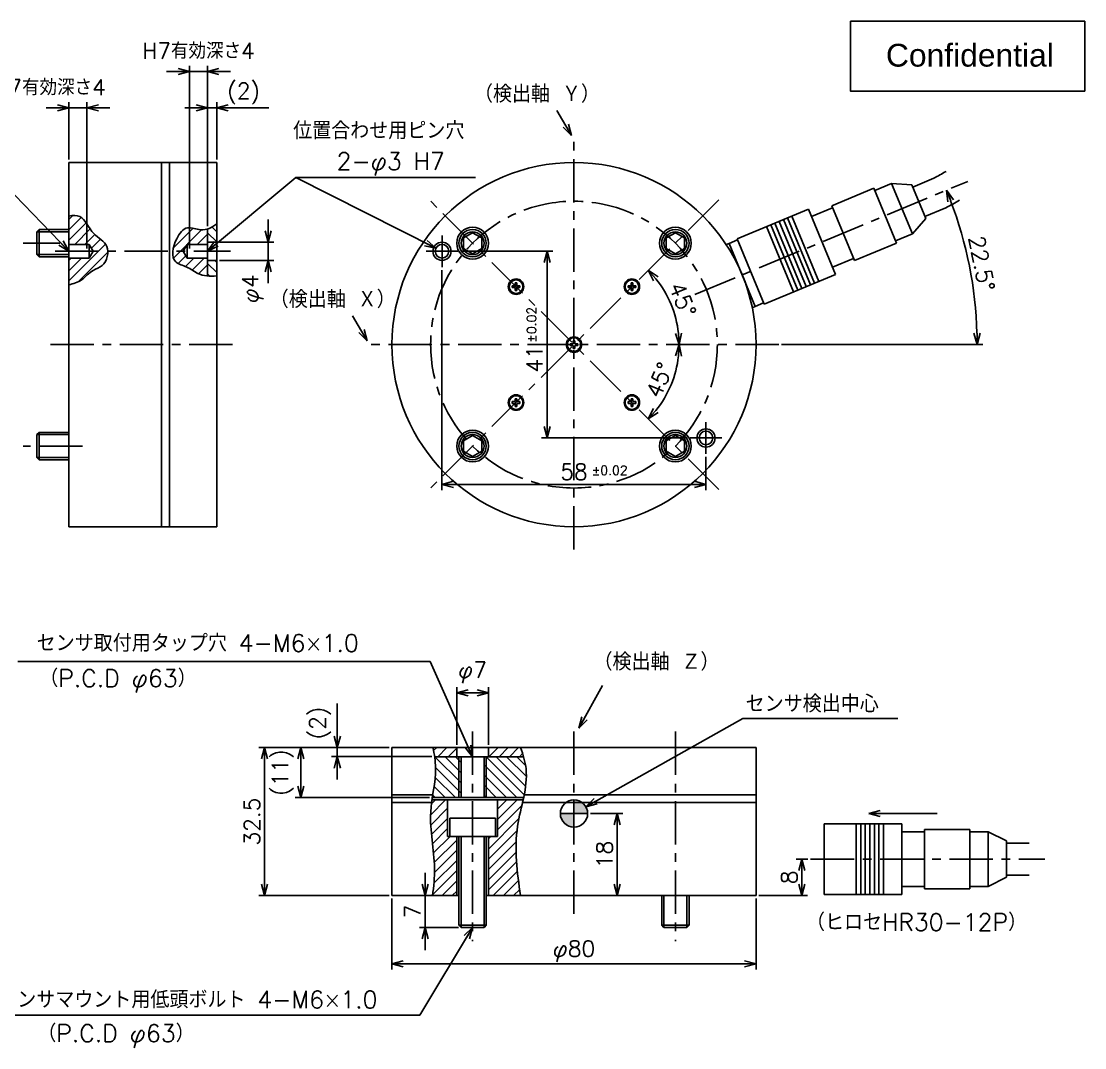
# Model space of a CAD drawing. Header units: millimetres. Extents: x -156 to 1047, y -500 to 557.
# Drawn here: x -38.8 to 194.8, y -499.9 to -274.4 of the extents above; entities that cross this region are included whole.
import ezdxf

# ---------------------------------------------------------------- set-up
doc = ezdxf.new("R2010")
doc.units = ezdxf.units.MM
doc.header["$LTSCALE"] = 0.3
doc.header["$PDMODE"] = 3
doc.header["$PDSIZE"] = -2
doc.linetypes.add('CENTER', pattern=[50.8, 31.75, -6.35, 6.35, -6.35])
doc.layers.add('Dimension', color=4, linetype='Continuous')
doc.layers.add('Model', color=3, linetype='Continuous')
doc.styles.get("Standard").update_dxf_attribs({"font": 'Romans.shx', "bigfont": 'extfont.shx'})
doc.dimstyles.get("Standard").update_dxf_attribs({"dimtxt": 3.5, "dimasz": 2.5, "dimexe": 1.25, "dimexo": 0.625, "dimgap": 1, "dimtad": 1, "dimdec": 8, "dimdsep": 46, "dimtxsty": 'Standard', "dimblk": 'OPEN30', "dimcen": 0, "dimazin": 2, "dimtfac": 0.6, "dimtdec": 8, "dimtmove": 2, "dimatfit": 3, "dimldrblk": 'OPEN30', "dimfxl": 0, "dimtolj": 1, "dimarcsym": 0})

# ---------------------------------------------------------------- blocks, each defined once
blk = doc.blocks.new('_Open30')
at = {"color": 0, "linetype": 'ByBlock', "lineweight": -2}
for p, q in [((-1, 0.268), (0, 0)), ((0, 0), (-1, -0.268)), ((0, 0), (-1, 0))]:
    blk.add_line(p, q, dxfattribs=at)
blk = doc.blocks.new('*D195')
at = {"layer": 'Defpoints', "color": 0}
for p in [(42.6, -433.95), (14.6, -466.45), (42.6, -466.45)]:
    blk.add_point(p, dxfattribs=at)
at = {"layer": 'Dimension', "color": 0, "lineweight": -2}
for p, q in [((41.98, -433.95), (13.35, -433.95)), ((14.6, -436.45), (14.6, -463.95)), ((41.98, -466.45), (13.35, -466.45))]:
    blk.add_line(p, q, dxfattribs=at)
at = {"layer": 'Dimension', "color": 0, "lineweight": -2, "xscale": 2.5, "yscale": 2.5, "zscale": 2.5}
for p, rotation in [((14.6, -433.95), 90), ((14.6, -466.45), 270)]:
    blk.add_blockref('_Open30', p, dxfattribs=dict(at, rotation=rotation))
at = {"layer": 'Dimension', "color": 0, "insert": (11.85, -450.2), "char_height": 3.5, "attachment_point": 5, "rotation": 90}
blk.add_mtext('\\A1;32.5', dxfattribs=at)
blk = doc.blocks.new('*D194')
at = {"layer": 'Defpoints', "color": 0}
for p in [(85.6, -448.45), (82.6, -466.45), (92.09, -466.45)]:
    blk.add_point(p, dxfattribs=at)
at = {"layer": 'Dimension', "color": 0, "lineweight": -2}
for p, q in [((86.23, -448.45), (93.34, -448.45)), ((92.09, -450.95), (92.09, -463.95)), ((83.23, -466.45), (93.34, -466.45))]:
    blk.add_line(p, q, dxfattribs=at)
at = {"layer": 'Dimension', "color": 0, "lineweight": -2, "xscale": 2.5, "yscale": 2.5, "zscale": 2.5}
for p, rotation in [((92.09, -448.45), 90), ((92.09, -466.45), 270)]:
    blk.add_blockref('_Open30', p, dxfattribs=dict(at, rotation=rotation))
at = {"layer": 'Dimension', "color": 0, "insert": (89.34, -457.45), "char_height": 3.5, "attachment_point": 5, "rotation": 90}
blk.add_mtext('\\A1;18', dxfattribs=at)
blk = doc.blocks.new('*D193')
at = {"layer": 'Defpoints', "color": 0}
for p in [(42.6, -466.45), (49.89, -473.45), (57.83, -473.45)]:
    blk.add_point(p, dxfattribs=at)
at = {"layer": 'Dimension', "color": 0, "lineweight": -2}
for p, q in [((49.89, -463.95), (49.89, -461.45)), ((43.23, -466.45), (51.14, -466.45)), ((49.89, -466.45), (49.89, -473.45)), ((57.21, -473.45), (48.64, -473.45)), ((49.89, -475.95), (49.89, -478.45))]:
    blk.add_line(p, q, dxfattribs=at)
at = {"layer": 'Dimension', "color": 0, "lineweight": -2, "xscale": 2.5, "yscale": 2.5, "zscale": 2.5}
for p, rotation in [((49.89, -466.45), 270), ((49.89, -473.45), 90)]:
    blk.add_blockref('_Open30', p, dxfattribs=dict(at, rotation=rotation))
at = {"layer": 'Dimension', "color": 0, "insert": (47.14, -469.95), "char_height": 3.5, "attachment_point": 5, "rotation": 90}
blk.add_mtext('\\A1;7', dxfattribs=at)
blk = doc.blocks.new('*D201')
at = {"layer": 'Defpoints', "color": 0}
for p in [(169.13, -309.61), (170.43, -333.89), (109.19, -334.44), (37.6, -345.45), (127.6, -345.45)]:
    blk.add_point(p, dxfattribs=at)
at = {"layer": 'Dimension', "color": 0, "lineweight": -2}
blk.add_line((128.23, -345.45), (172.44, -345.45), dxfattribs=at)
blk.add_arc((82.6, -345.45), 88.58, 1.617, 20.883, dxfattribs=at)
at = {"layer": 'Dimension', "color": 0, "lineweight": -2, "xscale": 2.5, "yscale": 2.5, "zscale": 2.5}
for p, rotation in [((164.45, -311.55), 111.6914863187481), ((171.19, -345.45), 270.8085136812519)]:
    blk.add_blockref('_Open30', p, dxfattribs=dict(at, rotation=rotation))
at = {"layer": 'Dimension', "color": 0, "insert": (172.18, -327.63), "char_height": 3.5, "attachment_point": 5, "rotation": 281.25}
blk.add_mtext('\\A1;22.5°', dxfattribs=at)
blk = doc.blocks.new('*D202')
at = {"layer": 'Defpoints', "color": 0}
for p in [(53.6, -328.45), (111.6, -369.45), (111.6, -376.15)]:
    blk.add_point(p, dxfattribs=at)
at = {"layer": 'Dimension', "color": 0, "lineweight": -2}
for p, q in [((53.6, -329.08), (53.6, -377.4)), ((111.6, -370.08), (111.6, -377.4)), ((56.1, -376.15), (109.1, -376.15))]:
    blk.add_line(p, q, dxfattribs=at)
at = {"layer": 'Dimension', "color": 0, "lineweight": -2, "xscale": 2.5, "yscale": 2.5, "zscale": 2.5, "rotation": 180}
blk.add_blockref('_Open30', (53.6, -376.15), dxfattribs=at)
at = {"layer": 'Dimension', "color": 0, "lineweight": -2, "xscale": 2.5, "yscale": 2.5, "zscale": 2.5}
blk.add_blockref('_Open30', (111.6, -376.15), dxfattribs=at)
at = {"layer": 'Dimension', "color": 0, "insert": (82.6, -373.4), "char_height": 3.5, "attachment_point": 5}
blk.add_mtext('\\A1;58', dxfattribs=at)
blk = doc.blocks.new('*D203')
at = {"layer": 'Defpoints', "color": 0}
for p in [(57.1, -324.95), (76.69, -365.95), (108.1, -365.95)]:
    blk.add_point(p, dxfattribs=at)
at = {"layer": 'Dimension', "color": 0, "lineweight": -2}
for p, q in [((57.73, -324.95), (77.94, -324.95)), ((76.69, -327.45), (76.69, -363.45)), ((107.48, -365.95), (75.44, -365.95))]:
    blk.add_line(p, q, dxfattribs=at)
at = {"layer": 'Dimension', "color": 0, "lineweight": -2, "xscale": 2.5, "yscale": 2.5, "zscale": 2.5}
for p, rotation in [((76.69, -324.95), 90), ((76.69, -365.95), 270)]:
    blk.add_blockref('_Open30', p, dxfattribs=dict(at, rotation=rotation))
at = {"layer": 'Dimension', "color": 0, "insert": (73.94, -348.6), "char_height": 3.5, "attachment_point": 5, "rotation": 90}
blk.add_mtext('\\A1;41', dxfattribs=at)
blk = doc.blocks.new('*D204')
at = {"layer": 'Defpoints', "color": 0}
for p in [(114.42, -313.63), (104.9, -339.48), (37.6, -345.45), (127.6, -345.45), (50.78, -377.27)]:
    blk.add_point(p, dxfattribs=at)
at = {"layer": 'Dimension', "color": 0, "lineweight": -2}
blk.add_arc((82.6, -345.45), 23.09, 6.2074, 38.7926, dxfattribs=at)
at = {"layer": 'Dimension', "color": 0, "lineweight": -2, "xscale": 2.5, "yscale": 2.5, "zscale": 2.5}
for p, rotation in [((98.93, -329.13), 131.8963117118382), ((105.69, -345.45), 273.1036882881616)]:
    blk.add_blockref('_Open30', p, dxfattribs=dict(at, rotation=rotation))
at = {"layer": 'Dimension', "color": 0, "insert": (106.47, -335.57), "char_height": 3.5, "attachment_point": 5, "rotation": 292.5}
blk.add_mtext('\\A1;45°', dxfattribs=at)
blk = doc.blocks.new('*D205')
at = {"layer": 'Defpoints', "color": 0}
for p in [(50.78, -313.63), (37.6, -345.45), (127.6, -345.45), (102.6, -357), (114.42, -377.27)]:
    blk.add_point(p, dxfattribs=at)
at = {"layer": 'Dimension', "color": 0, "lineweight": -2}
blk.add_arc((82.6, -345.45), 23.09, 321.2074, 353.7926, dxfattribs=at)
at = {"layer": 'Dimension', "color": 0, "lineweight": -2, "xscale": 2.5, "yscale": 2.5, "zscale": 2.5}
for p, rotation in [((105.69, -345.45), 86.8963117118384), ((98.93, -361.78), 228.1036882881616)]:
    blk.add_blockref('_Open30', p, dxfattribs=dict(at, rotation=rotation))
at = {"layer": 'Dimension', "color": 0, "insert": (101.39, -353.24), "char_height": 3.5, "attachment_point": 5, "rotation": 67.5}
blk.add_mtext('\\A1;45°', dxfattribs=at)
blk = doc.blocks.new('*D206')
at = {"layer": 'Defpoints', "color": 0}
for p in [(42.6, -433.95), (30.6, -435.95), (51.98, -435.95)]:
    blk.add_point(p, dxfattribs=at)
at = {"layer": 'Dimension', "color": 0, "lineweight": -2}
for p, q in [((30.6, -431.45), (30.6, -428.95)), ((41.98, -433.95), (29.35, -433.95)), ((30.6, -433.95), (30.6, -435.95)), ((51.36, -435.95), (29.35, -435.95)), ((30.6, -438.45), (30.6, -440.95))]:
    blk.add_line(p, q, dxfattribs=at)
at = {"layer": 'Dimension', "color": 0, "lineweight": -2, "xscale": 2.5, "yscale": 2.5, "zscale": 2.5}
for p, rotation in [((30.6, -433.95), 270), ((30.6, -435.95), 90)]:
    blk.add_blockref('_Open30', p, dxfattribs=dict(at, rotation=rotation))
at = {"layer": 'Dimension', "color": 0, "insert": (26.83, -428.56), "char_height": 3.5, "attachment_point": 5, "rotation": 90}
blk.add_mtext('\\A1;(2)', dxfattribs=at)
blk = doc.blocks.new('*D207')
at = {"layer": 'Defpoints', "color": 0}
for p in [(42.6, -433.95), (22.6, -444.95), (51.48, -444.95)]:
    blk.add_point(p, dxfattribs=at)
at = {"layer": 'Dimension', "color": 0, "lineweight": -2}
for p, q in [((41.98, -433.95), (21.35, -433.95)), ((22.6, -436.45), (22.6, -442.45)), ((50.85, -444.95), (21.35, -444.95))]:
    blk.add_line(p, q, dxfattribs=at)
at = {"layer": 'Dimension', "color": 0, "lineweight": -2, "xscale": 2.5, "yscale": 2.5, "zscale": 2.5}
for p, rotation in [((22.6, -433.95), 90), ((22.6, -444.95), 270)]:
    blk.add_blockref('_Open30', p, dxfattribs=dict(at, rotation=rotation))
at = {"layer": 'Dimension', "color": 0, "insert": (18.62, -439.45), "char_height": 3.5, "attachment_point": 5, "rotation": 90}
blk.add_mtext('\\A1;(11)', dxfattribs=at)
blk = doc.blocks.new('*D208')
at = {"layer": 'Defpoints', "color": 0}
for p in [(63.83, -421.95), (56.83, -433.95), (63.83, -433.95)]:
    blk.add_point(p, dxfattribs=at)
at = {"layer": 'Dimension', "color": 0, "lineweight": -2}
for p, q in [((56.83, -433.33), (56.83, -420.7)), ((59.33, -421.95), (61.33, -421.95)), ((63.83, -433.33), (63.83, -420.7))]:
    blk.add_line(p, q, dxfattribs=at)
at = {"layer": 'Dimension', "color": 0, "lineweight": -2, "xscale": 2.5, "yscale": 2.5, "zscale": 2.5, "rotation": 180}
blk.add_blockref('_Open30', (56.83, -421.95), dxfattribs=at)
at = {"layer": 'Dimension', "color": 0, "lineweight": -2, "xscale": 2.5, "yscale": 2.5, "zscale": 2.5}
blk.add_blockref('_Open30', (63.83, -421.95), dxfattribs=at)
at = {"layer": 'Dimension', "color": 0, "insert": (60.33, -417.45), "char_height": 3.5, "attachment_point": 5}
blk.add_mtext('\\A1;φ7', dxfattribs=at)
blk = doc.blocks.new('*D209')
at = {"layer": 'Defpoints', "color": 0}
for p in [(132.67, -458.45), (134.6, -458.45), (122.6, -466.45)]:
    blk.add_point(p, dxfattribs=at)
at = {"layer": 'Dimension', "color": 0, "lineweight": -2}
for p, q in [((133.98, -458.45), (131.42, -458.45)), ((132.67, -463.95), (132.67, -460.95)), ((123.23, -466.45), (133.92, -466.45))]:
    blk.add_line(p, q, dxfattribs=at)
at = {"layer": 'Dimension', "color": 0, "lineweight": -2, "xscale": 2.5, "yscale": 2.5, "zscale": 2.5}
for p, rotation in [((132.67, -458.45), 90), ((132.67, -466.45), 270)]:
    blk.add_blockref('_Open30', p, dxfattribs=dict(at, rotation=rotation))
at = {"layer": 'Dimension', "color": 0, "insert": (129.92, -462.45), "char_height": 3.5, "attachment_point": 5, "rotation": 90}
blk.add_mtext('\\A1;8', dxfattribs=at)
blk = doc.blocks.new('*D211')
at = {"layer": 'Defpoints', "color": 0}
for p in [(42.6, -466.45), (122.6, -466.45), (122.6, -481.45)]:
    blk.add_point(p, dxfattribs=at)
at = {"layer": 'Dimension', "color": 0, "lineweight": -2}
for p, q in [((42.6, -467.08), (42.6, -482.7)), ((122.6, -467.08), (122.6, -482.7)), ((45.1, -481.45), (120.1, -481.45))]:
    blk.add_line(p, q, dxfattribs=at)
at = {"layer": 'Dimension', "color": 0, "lineweight": -2, "xscale": 2.5, "yscale": 2.5, "zscale": 2.5, "rotation": 180}
blk.add_blockref('_Open30', (42.6, -481.45), dxfattribs=at)
at = {"layer": 'Dimension', "color": 0, "lineweight": -2, "xscale": 2.5, "yscale": 2.5, "zscale": 2.5}
blk.add_blockref('_Open30', (122.6, -481.45), dxfattribs=at)
at = {"layer": 'Dimension', "color": 0, "insert": (82.6, -478.7), "char_height": 3.5, "attachment_point": 5}
blk.add_mtext('\\A1;φ80', dxfattribs=at)
blk = doc.blocks.new('*D216')
at = {"layer": 'Defpoints', "color": 0}
for p in [(4.1, -322.95), (15.4, -322.95), (4.1, -326.95)]:
    blk.add_point(p, dxfattribs=at)
at = {"layer": 'Dimension', "color": 0, "lineweight": -2}
for p, q in [((15.4, -320.45), (15.4, -317.95)), ((4.73, -322.95), (16.65, -322.95)), ((15.4, -326.95), (15.4, -322.95)), ((4.73, -326.95), (16.65, -326.95)), ((15.4, -329.45), (15.4, -331.95))]:
    blk.add_line(p, q, dxfattribs=at)
at = {"layer": 'Dimension', "color": 0, "lineweight": -2, "xscale": 2.5, "yscale": 2.5, "zscale": 2.5}
for p, rotation in [((15.4, -322.95), 270), ((15.4, -326.95), 90)]:
    blk.add_blockref('_Open30', p, dxfattribs=dict(at, rotation=rotation))
at = {"layer": 'Dimension', "color": 0, "insert": (12.02, -333.18), "char_height": 3.5, "attachment_point": 5, "rotation": 90}
blk.add_mtext('\\A1;φ4', dxfattribs=at)
blk = doc.blocks.new('*D217')
at = {"layer": 'Defpoints', "color": 0}
for p in [(-24.4, -293.45), (-28.4, -305.45), (-24.4, -324.95)]:
    blk.add_point(p, dxfattribs=at)
at = {"layer": 'Dimension', "color": 0, "lineweight": -2}
for p, q in [((-30.9, -293.45), (-33.4, -293.45)), ((-28.4, -304.83), (-28.4, -292.2)), ((-28.4, -293.45), (-24.4, -293.45)), ((-24.4, -324.33), (-24.4, -292.2)), ((-21.9, -293.45), (-19.4, -293.45))]:
    blk.add_line(p, q, dxfattribs=at)
at = {"layer": 'Dimension', "color": 0, "lineweight": -2, "xscale": 2.5, "yscale": 2.5, "zscale": 2.5}
blk.add_blockref('_Open30', (-28.4, -293.45), dxfattribs=at)
at = {"layer": 'Dimension', "color": 0, "lineweight": -2, "xscale": 2.5, "yscale": 2.5, "zscale": 2.5, "rotation": 180}
blk.add_blockref('_Open30', (-24.4, -293.45), dxfattribs=at)
at = {"layer": 'Dimension', "color": 0, "insert": (-32.62, -288.95), "char_height": 3.5, "attachment_point": 5}
blk.add_mtext('\\A1;H7有効深さ4', dxfattribs=at)
blk = doc.blocks.new('*D218')
at = {"layer": 'Defpoints', "color": 0}
for p in [(2.1, -293.45), (4.1, -305.45), (2.1, -320.06)]:
    blk.add_point(p, dxfattribs=at)
at = {"layer": 'Dimension', "color": 0, "lineweight": -2}
for p, q in [((-0.4, -293.45), (-2.9, -293.45)), ((2.1, -319.44), (2.1, -292.2)), ((4.1, -293.45), (2.1, -293.45)), ((4.1, -304.83), (4.1, -292.2)), ((6.6, -293.45), (9.1, -293.45))]:
    blk.add_line(p, q, dxfattribs=at)
at = {"layer": 'Dimension', "color": 0, "lineweight": -2, "xscale": 2.5, "yscale": 2.5, "zscale": 2.5}
blk.add_blockref('_Open30', (2.1, -293.45), dxfattribs=at)
at = {"layer": 'Dimension', "color": 0, "lineweight": -2, "xscale": 2.5, "yscale": 2.5, "zscale": 2.5, "rotation": 180}
blk.add_blockref('_Open30', (4.1, -293.45), dxfattribs=at)
at = {"layer": 'Dimension', "color": 0, "insert": (10.02, -290.32), "char_height": 3.5, "attachment_point": 5}
blk.add_mtext('\\A1;(2)', dxfattribs=at)
blk = doc.blocks.new('*D219')
at = {"layer": 'Defpoints', "color": 0}
for p in [(-1.9, -285.45), (2.1, -320.06), (-1.9, -324.95)]:
    blk.add_point(p, dxfattribs=at)
at = {"layer": 'Dimension', "color": 0, "lineweight": -2}
for p, q in [((-1.9, -324.33), (-1.9, -284.2)), ((2.1, -319.44), (2.1, -284.2)), ((-4.4, -285.45), (-6.9, -285.45)), ((2.1, -285.45), (-1.9, -285.45)), ((4.6, -285.45), (7.1, -285.45))]:
    blk.add_line(p, q, dxfattribs=at)
at = {"layer": 'Dimension', "color": 0, "lineweight": -2, "xscale": 2.5, "yscale": 2.5, "zscale": 2.5}
blk.add_blockref('_Open30', (-1.9, -285.45), dxfattribs=at)
at = {"layer": 'Dimension', "color": 0, "lineweight": -2, "xscale": 2.5, "yscale": 2.5, "zscale": 2.5, "rotation": 180}
blk.add_blockref('_Open30', (2.1, -285.45), dxfattribs=at)
at = {"layer": 'Dimension', "color": 0, "insert": (0.1, -280.95), "char_height": 3.5, "attachment_point": 5}
blk.add_mtext('\\A1;H7有効深さ4', dxfattribs=at)

msp = doc.modelspace()

# ---------------------------------------------------------------- hatches: boundary and pattern name
at = {"layer": 'Model'}
h = msp.add_hatch(dxfattribs=at)
h.set_pattern_fill('ANSI31', color=11, scale=0.5, style=0)
edge = h.paths.add_edge_path()
edge.add_spline(control_points=[(-28.39571553, -332.28930208), (-27.36770566, -332.10762397), (-25.37007376, -331.4845286), (-23.51021823, -329.05547232), (-20.54309355, -328.29281737), (-19.77032321, -326.10011721), (-19.82695007, -324.95318435)], knot_values=[14.3491205298, 14.3491205298, 14.3491205298, 14.3491205298, 17.4163386584, 20.7017024561, 22.9497969886, 26.194748164, 26.194748164, 26.194748164, 26.194748164], degree=3, periodic=0)
edge.add_line((-19.82695007, -324.95318435), (-23.02969012, -324.95318435))
edge.add_line((-23.02969012, -324.95318435), (-23.89571553, -326.45318435))
edge.add_line((-23.89571553, -326.45318435), (-28.39571553, -326.45318435))
edge.add_line((-28.39571553, -326.45318435), (-28.39571553, -332.28930208))
edge = h.paths.add_edge_path()
edge.add_spline(control_points=[(-19.82695007, -324.95318435), (-19.8458046, -324.57130059), (-20.20172341, -322.85408735), (-23.57568724, -321.39426038), (-25.08759614, -316.89487195), (-27.49107426, -317.04663723), (-28.39571553, -317.2521728)], knot_values=[1.8122333707, 1.8122333707, 1.8122333707, 1.8122333707, 2.8926751333, 6.8893430851, 11.7598183784, 14.3491205298, 14.3491205298, 14.3491205298, 14.3491205298], degree=3, periodic=0)
edge.add_line((-28.39571553, -317.2521728), (-28.39571553, -323.45318435))
edge.add_line((-28.39571553, -323.45318435), (-23.89571553, -323.45318435))
edge.add_line((-23.89571553, -323.45318435), (-23.02969012, -324.95318435))
edge.add_line((-23.02969012, -324.95318435), (-19.82695007, -324.95318435))
edge = h.paths.add_edge_path()
edge.add_line((2.10428447, -326.45318435), (-2.39571553, -326.45318435))
edge.add_line((-2.39571553, -326.45318435), (-3.26174093, -324.95318435))
edge.add_line((-3.26174093, -324.95318435), (-5.53121382, -324.95318435))
edge.add_spline(control_points=[(-5.53121382, -324.95318435), (-5.63376237, -325.91510859), (-5.3124504, -327.64585265), (-2.27211084, -328.2270922), (-0.28012382, -329.94912904), (1.33521456, -330.29754645), (2.10428447, -330.36466159)], knot_values=[14.1527568851, 14.1527568851, 14.1527568851, 14.1527568851, 16.8006922731, 19.4735581664, 22.2555119666, 24.5670327467, 24.5670327467, 24.5670327467, 24.5670327467], degree=3, periodic=0)
edge.add_line((2.10428447, -330.36466159), (2.10428447, -326.45318435))
edge = h.paths.add_edge_path()
edge.add_spline(control_points=[(2.10428447, -320.0603712), (1.62248091, -320.21911478), (0.18385711, -320.43583979), (-2.64579503, -319.08560071), (-4.67728035, -321.74401029), (-5.43639319, -324.06374936), (-5.53121382, -324.95318435)], knot_values=[3.8050676334, 3.8050676334, 3.8050676334, 3.8050676334, 5.3691156696, 8.3301853597, 11.704366163, 14.1527568851, 14.1527568851, 14.1527568851, 14.1527568851], degree=3, periodic=0)
edge.add_line((-5.53121382, -324.95318435), (-3.26174093, -324.95318435))
edge.add_line((-3.26174093, -324.95318435), (-2.39571553, -323.45318435))
edge.add_line((-2.39571553, -323.45318435), (2.10428447, -323.45318435))
edge.add_line((2.10428447, -323.45318435), (2.10428447, -320.0603712))
h = msp.add_hatch(dxfattribs=at)
h.set_pattern_fill('ANSI31', color=11, scale=0.5, angle=90, style=0)
edge = h.paths.add_edge_path()
edge.add_spline(control_points=[(4.10428447, -318.95911118), (3.4569402, -319.43112712), (2.79654778, -319.83228581), (2.10428447, -320.0603712)], knot_values=[1.5578176147, 1.5578176147, 1.5578176147, 1.5578176147, 3.8050676334, 3.8050676334, 3.8050676334, 3.8050676334], degree=3, periodic=0)
edge.add_line((2.10428447, -320.0603712), (2.10428447, -322.95318435))
edge.add_line((2.10428447, -322.95318435), (4.10428447, -322.95318435))
edge.add_line((4.10428447, -322.95318435), (4.10428447, -318.95911118))
edge = h.paths.add_edge_path()
edge.add_line((4.10428447, -326.95318435), (2.10428447, -326.95318435))
edge.add_line((2.10428447, -326.95318435), (2.10428447, -330.36466159))
edge.add_spline(control_points=[(2.10428447, -330.36466159), (2.75097367, -330.42109682), (3.4231151, -330.41318652), (4.10428447, -330.38245276)], knot_values=[24.5670327467, 24.5670327467, 24.5670327467, 24.5670327467, 26.510725361, 26.510725361, 26.510725361, 26.510725361], degree=3, periodic=0)
edge.add_line((4.10428447, -330.38245276), (4.10428447, -326.95318435))
h = msp.add_hatch(dxfattribs=at)
h.set_pattern_fill('ANSI31', color=11, scale=0.5, style=0)
h.set_pattern_definition([(45, (584.5923, -11.8055), (-1.122532, 1.122532), [])])
edge = h.paths.add_edge_path()
edge.add_line((56.83042086, -435.95318435), (56.83042086, -433.95318435))
edge.add_line((56.83042086, -433.95318435), (51.62187375, -433.95318435))
edge.add_spline(control_points=[(51.62187375, -433.95318435), (51.76008476, -434.61956807), (51.88453574, -435.28616604), (51.98199048, -435.95318435)], knot_values=[2.1057170051, 2.1057170051, 2.1057170051, 2.1057170051, 4.1312705177, 4.1312705177, 4.1312705177, 4.1312705177], degree=3, periodic=0)
edge.add_line((51.98199048, -435.95318435), (56.83042086, -435.95318435))
edge = h.paths.add_edge_path()
edge.add_spline(control_points=[(71.52033521, -435.95318435), (71.3278821, -435.28485344), (71.10171012, -434.6185209), (70.85873253, -433.95318435)], knot_values=[2.0761719632, 2.0761719632, 2.0761719632, 2.0761719632, 4.1656470177, 4.1656470177, 4.1656470177, 4.1656470177], degree=3, periodic=0)
edge.add_line((70.85873253, -433.95318435), (63.83042086, -433.95318435))
edge.add_line((63.83042086, -433.95318435), (63.83042086, -435.95318435))
edge.add_line((63.83042086, -435.95318435), (71.52033521, -435.95318435))
edge = h.paths.add_edge_path()
edge.add_spline(control_points=[(70.8797441, -466.45318435), (70.08969013, -461.36781864), (69.18216335, -454.36509452), (71.00938853, -447.35970542), (71.42662673, -445.45318435)], knot_values=[13.8844987131, 13.8844987131, 13.8844987131, 13.8844987131, 29.1642869504, 34.9247663927, 34.9247663927, 34.9247663927, 34.9247663927], degree=3, periodic=0)
edge.add_line((71.42662673, -445.45318435), (65.83042086, -445.45318435))
edge.add_line((65.83042086, -445.45318435), (65.83042086, -453.45318435))
edge.add_line((65.83042086, -453.45318435), (63.83042086, -453.45318435))
edge.add_line((63.83042086, -453.45318435), (63.83042086, -466.45318435))
edge.add_line((63.83042086, -466.45318435), (70.8797441, -466.45318435))
edge = h.paths.add_edge_path()
edge.add_line((56.83042086, -453.45318435), (54.83042086, -453.45318435))
edge.add_line((54.83042086, -453.45318435), (54.83042086, -445.45318435))
edge.add_line((54.83042086, -445.45318435), (51.40210168, -445.45318435))
edge.add_spline(control_points=[(51.40210168, -445.45318435), (51.27242721, -446.34628418), (50.66765096, -451.33630577), (52.37084222, -458.36132168), (51.80220929, -464.4509043), (51.51647138, -466.45318435)], knot_values=[13.7090220558, 13.7090220558, 13.7090220558, 13.7090220558, 16.4001918183, 28.7327668074, 34.7824945791, 34.7824945791, 34.7824945791, 34.7824945791], degree=3, periodic=0)
edge.add_line((51.51647138, -466.45318435), (56.83042086, -466.45318435))
edge.add_line((56.83042086, -466.45318435), (56.83042086, -453.45318435))
h = msp.add_hatch(dxfattribs=at)
h.set_pattern_fill('ANSI31', color=11, scale=0.5, angle=90, style=0)
edge = h.paths.add_edge_path()
edge.add_line((57.33042086, -435.95318435), (51.98199048, -435.95318435))
edge.add_spline(control_points=[(51.98199048, -435.95318435), (52.10139675, -436.7704474), (52.37067563, -439.56260558), (51.88389299, -442.36653573), (51.570109, -444.35318435)], knot_values=[4.1312705177, 4.1312705177, 4.1312705177, 4.1312705177, 6.6130765439, 12.6037551564, 12.6037551564, 12.6037551564, 12.6037551564], degree=3, periodic=0)
edge.add_spline(control_points=[(51.570109, -444.35318435), (51.53852612, -444.55314383), (51.50725129, -444.75314445), (51.47670095, -444.95318435)], knot_values=[12.6037551564, 12.6037551564, 12.6037551564, 12.6037551564, 13.2067269025, 13.2067269025, 13.2067269025, 13.2067269025], degree=3, periodic=0)
edge.add_line((51.47670095, -444.95318435), (57.33042086, -444.95318435))
edge.add_line((57.33042086, -444.95318435), (57.33042086, -435.95318435))
h.paths.add_polyline_path([(57.83042086, -435.95318435), (57.33042086, -435.95318435), (57.33042086, -444.95318435), (57.83042086, -444.95318435)])
h.paths.add_polyline_path([(63.33042086, -435.95318435), (62.83042086, -435.95318435), (62.83042086, -444.95318435), (63.33042086, -444.95318435)])
edge = h.paths.add_edge_path()
edge.add_spline(control_points=[(71.65636411, -444.35318435), (72.03390103, -442.43650862), (72.38514116, -439.61485824), (71.77857507, -436.84997255), (71.52033521, -435.95318435)], knot_values=[4.1656470177, 4.1656470177, 4.1656470177, 4.1656470177, 9.9715385591, 12.7752643293, 12.7752643293, 12.7752643293, 12.7752643293], degree=3, periodic=0)
edge.add_line((71.52033521, -435.95318435), (63.33042086, -435.95318435))
edge.add_line((63.33042086, -435.95318435), (63.33042086, -444.95318435))
edge.add_line((63.33042086, -444.95318435), (71.53401158, -444.95318435))
edge.add_spline(control_points=[(71.53401158, -444.95318435), (71.5761024, -444.75304226), (71.61699801, -444.55303776), (71.65636411, -444.35318435)], knot_values=[12.7752643293, 12.7752643293, 12.7752643293, 12.7752643293, 13.3806495791, 13.3806495791, 13.3806495791, 13.3806495791], degree=3, periodic=0)
h = msp.add_hatch(color=11, dxfattribs=at)
h.paths.add_polyline_path([(85.60428447, -448.45318435, 0.4142135624), (82.60428447, -445.45318435), (82.60428447, -448.45318435)])
h.paths.add_polyline_path([(79.60428447, -448.45318435, 0.4142135624), (82.60428447, -451.45318435), (82.60428447, -448.45318435)])

# ---------------------------------------------------------------- linework, layer by layer
at = {"layer": 'Dimension'}
for p, q in [((4.10428447, -293.45318435), (15.58001277, -293.45318435)), ((30.60428447, -433.95318435), (30.60428447, -424.28317246))]:
    msp.add_line(p, q, dxfattribs=at)
for points, knots in [([(-28.39571553, -317.2521728), (-27.49107426, -317.04663723), (-25.08759614, -316.89487195), (-23.57568724, -321.39426038), (-19.1011198, -323.33029009), (-20.1779015, -328.19895022), (-23.51021823, -329.05547232), (-25.37007376, -331.4845286), (-27.36770566, -332.10762397), (-28.39571553, -332.28930208)], [1.8122333707, 1.8122333707, 1.8122333707, 1.8122333707, 4.4015355221, 9.2720108154, 13.2686787671, 17.5940717053, 19.8421662378, 23.1275300354, 26.194748164, 26.194748164, 26.194748164, 26.194748164]), ([(4.10428447, -318.95911118), (3.00639952, -319.75964223), (0.98885718, -320.81996565), (-2.64579503, -319.08560071), (-5.28969629, -322.54542017), (-6.23114275, -327.47022084), (-2.27211084, -328.2270922), (0.21841348, -330.38010554), (2.6130399, -330.4497364), (4.10428447, -330.38245276)], [1.5578176147, 1.5578176147, 1.5578176147, 1.5578176147, 5.3691156696, 8.3301853597, 11.704366163, 16.8006922731, 19.4735581664, 22.2555119666, 26.510725361, 26.510725361, 26.510725361, 26.510725361]), ([(51.62187375, -433.95318435), (51.92942756, -435.43605361), (52.68870855, -440.14213527), (50.09414546, -448.9708138), (52.37084222, -458.36132168), (51.80220929, -464.4509043), (51.51647138, -466.45318435)], [2.1057170051, 2.1057170051, 2.1057170051, 2.1057170051, 6.6130765439, 16.4001918183, 28.7327668074, 34.7824945791, 34.7824945791, 34.7824945791, 34.7824945791]), ([(70.85873253, -433.95318435), (71.42774536, -435.51129119), (73.13984523, -441.12521183), (68.88389424, -452.06356871), (70.08969013, -461.36781864), (70.8797441, -466.45318435)], [2.0761719632, 2.0761719632, 2.0761719632, 2.0761719632, 6.9693727879, 19.6449781553, 34.9247663927, 34.9247663927, 34.9247663927, 34.9247663927])]:
    msp.add_open_spline(points, degree=3, knots=knots, dxfattribs=at)
at = {"layer": 'Model', "color": 1, "linetype": 'CENTER'}
for p, q in [((82.60428447, -390.45318435), (82.60428447, -300.45318435)), ((109.1857019, -334.44280074), (169.13003418, -309.61304532)), ((114.42408963, -377.2729895), (50.78447932, -313.63337919)), ((114.42408963, -313.63337919), (50.78447932, -377.2729895)), ((53.60428447, -328.45318435), (53.60428447, -321.45318435)), ((-30.39571553, -323.17932074), (-38.39571553, -323.17932074)), ((-31.39571553, -324.95318435), (7.10428447, -324.95318435)), ((57.10428447, -324.95318435), (50.10428447, -324.95318435)), ((7.60428447, -345.45318435), (-33.39571553, -345.45318435)), ((127.60428447, -345.45318435), (37.60428447, -345.45318435)), ((111.60428447, -369.45318435), (111.60428447, -362.45318435)), ((115.10428447, -365.95318435), (108.10428447, -365.95318435)), ((-25.39571553, -367.72704795), (-38.39571553, -367.72704795)), ((60.33042086, -430.45318435), (60.33042086, -476.45318435)), ((82.60428447, -430.45318435), (82.60428447, -471.45318435)), ((104.87814808, -430.45318435), (104.87814808, -476.45318435)), ((134.60428447, -458.45318435), (186.07346243, -458.45318435))]:
    msp.add_line(p, q, dxfattribs=at)
at = {"layer": 'Model'}
for p, q in [((-7.99571553, -305.45318435), (-28.39571553, -305.45318435)), ((-28.39571553, -345.45318435), (-28.39571553, -305.45318435)), ((-6.29571553, -305.45318435), (-7.99571553, -305.45318435)), ((-7.99571553, -345.45318435), (-7.99571553, -305.45318435)), ((4.10428447, -305.45318435), (-6.29571553, -305.45318435)), ((-6.29571553, -305.45318435), (-6.29571553, -345.45318435)), ((4.10428447, -345.45318435), (4.10428447, -305.45318435)), ((148.67526928, -311.59133316), (152.37078741, -310.06059943)), ((152.37078741, -310.06059943), (156.9629886, -321.14715382)), ((152.37078741, -310.06059943), (156.83167241, -310.37762476)), ((156.83167241, -310.37762476), (159.89313987, -317.76866102)), ((157.02301412, -310.83956453), (161.64241179, -308.92614737)), ((139.24513224, -314.95622771), (148.48392757, -311.12939339)), ((148.48392757, -311.12939339), (153.45881219, -323.13982731)), ((134.8170763, -317.33158464), (139.43647396, -315.41816748)), ((139.24513224, -314.95622771), (144.22001686, -326.96666164)), ((159.70179815, -317.30672126), (164.32119581, -315.39330409)), ((118.44142824, -322.22041381), (134.14738029, -315.71479546)), ((129.52798263, -317.62821262), (135.45957583, -331.94834538)), ((130.45186216, -317.24552919), (136.38345536, -331.56566194)), ((134.14738029, -315.71479546), (140.07897349, -330.03492821)), ((156.9629886, -321.14715382), (159.89313987, -317.76866102)), ((2.10428447, -330.36466159), (2.10428447, -320.0603712)), ((124.90858496, -319.54162978), (130.84017817, -333.86176254)), ((125.8324645, -319.15894635), (131.7640577, -333.47907911)), ((126.75634403, -318.77626292), (132.68793723, -333.09639567)), ((127.68022356, -318.39357949), (133.61181676, -332.71371224)), ((128.60410309, -318.01089605), (134.5356963, -332.33102881)), ((-35.39571553, -320.67932074), (-34.89571553, -320.17932074)), ((-35.39571553, -320.67932074), (-35.39571553, -325.67932074)), ((-34.89571553, -320.17932074), (-34.89571553, -326.17932074)), ((-34.89571553, -320.17932074), (-28.39571553, -320.17932074)), ((58.33042086, -322.0246202), (60.33042086, -320.86991966)), ((58.33042086, -322.0246202), (58.33042086, -324.33402128)), ((60.33042086, -320.86991966), (62.33042086, -322.0246202)), ((62.33042086, -322.0246202), (62.33042086, -324.33402128)), ((102.87814808, -322.0246202), (104.87814808, -320.86991966)), ((102.87814808, -322.0246202), (102.87814808, -324.33402128)), ((104.87814808, -320.86991966), (106.87814808, -322.0246202)), ((106.87814808, -322.0246202), (106.87814808, -324.33402128)), ((124.37302144, -336.54054656), (118.44142824, -322.22041381)), ((153.26747047, -322.67788755), (156.9629886, -321.14715382)), ((-23.89571553, -323.45318435), (-28.39571553, -323.45318435)), ((-23.89571553, -323.45318435), (-23.02969012, -324.95318435)), ((-23.89571553, -326.45318435), (-23.89571553, -323.45318435)), ((-2.39571553, -323.45318435), (-3.26174093, -324.95318435)), ((-2.39571553, -326.45318435), (-2.39571553, -323.45318435)), ((-2.39571553, -323.45318435), (2.10428447, -323.45318435)), ((2.10428447, -322.95318435), (4.10428447, -322.95318435)), ((58.33042086, -324.33402128), (60.33042086, -325.48872182)), ((60.33042086, -325.48872182), (62.33042086, -324.33402128)), ((102.87814808, -324.33402128), (104.87814808, -325.48872182)), ((104.87814808, -325.48872182), (106.87814808, -324.33402128)), ((116.68934003, -323.21675056), (116.03392521, -323.48823226)), ((116.68934003, -323.21675056), (118.5370991, -322.45138369)), ((116.68934003, -323.21675056), (122.42959152, -337.07494355)), ((144.22001686, -326.96666164), (153.45881219, -323.13982731)), ((-35.39571553, -325.67932074), (-34.89571553, -326.17932074)), ((-34.89571553, -326.17932074), (-28.39571553, -326.17932074)), ((-23.89571553, -326.45318435), (-28.39571553, -326.45318435)), ((-23.89571553, -326.45318435), (-23.02969012, -324.95318435)), ((-2.39571553, -326.45318435), (-3.26174093, -324.95318435)), ((-2.39571553, -326.45318435), (2.10428447, -326.45318435)), ((2.10428447, -326.95318435), (4.10428447, -326.95318435)), ((139.40927748, -328.41813903), (144.02867515, -326.50472187)), ((124.37302144, -336.54054656), (140.07897349, -330.03492821)), ((69.02636241, -332.52526229), (69.67636241, -332.52526229)), ((69.02636241, -332.92526229), (69.02636241, -332.52526229)), ((69.02636241, -332.92526229), (69.67636241, -332.92526229)), ((69.67636241, -331.87526229), (70.07636241, -331.87526229)), ((69.67636241, -332.52526229), (69.67636241, -331.87526229)), ((69.67636241, -333.57526229), (69.67636241, -332.92526229)), ((69.67636241, -333.57526229), (70.07636241, -333.57526229)), ((70.07636241, -332.52526229), (70.07636241, -331.87526229)), ((70.07636241, -332.52526229), (70.72636241, -332.52526229)), ((70.07636241, -333.57526229), (70.07636241, -332.92526229)), ((70.07636241, -332.92526229), (70.72636241, -332.92526229)), ((70.72636241, -332.92526229), (70.72636241, -332.52526229)), ((94.48220653, -332.52526229), (95.13220653, -332.52526229)), ((94.48220653, -332.92526229), (94.48220653, -332.52526229)), ((94.48220653, -332.92526229), (95.13220653, -332.92526229)), ((95.13220653, -331.87526229), (95.53220653, -331.87526229)), ((95.13220653, -332.52526229), (95.13220653, -331.87526229)), ((95.13220653, -333.57526229), (95.13220653, -332.92526229)), ((95.13220653, -333.57526229), (95.53220653, -333.57526229)), ((95.53220653, -332.52526229), (95.53220653, -331.87526229)), ((95.53220653, -332.52526229), (96.18220653, -332.52526229)), ((95.53220653, -333.57526229), (95.53220653, -332.92526229)), ((95.53220653, -332.92526229), (96.18220653, -332.92526229)), ((96.18220653, -332.92526229), (96.18220653, -332.52526229)), ((122.42959152, -337.07494355), (124.27735058, -336.30957668)), ((122.42959152, -337.07494355), (121.7741767, -337.34642525)), ((-28.39571553, -345.45318435), (-28.39571553, -385.45318435)), ((-7.99571553, -345.45318435), (-7.99571553, -385.45318435)), ((-6.29571553, -385.45318435), (-6.29571553, -345.45318435)), ((4.10428447, -345.45318435), (4.10428447, -385.45318435)), ((81.75428447, -345.65318435), (81.75428447, -345.25318435)), ((81.75428447, -345.25318435), (82.40428447, -345.25318435)), ((81.75428447, -345.65318435), (82.40428447, -345.65318435)), ((82.40428447, -345.25318435), (82.40428447, -344.60318435)), ((82.40428447, -344.60318435), (82.80428447, -344.60318435)), ((82.40428447, -346.30318435), (82.40428447, -345.65318435)), ((82.80428447, -345.25318435), (82.80428447, -344.60318435)), ((82.80428447, -345.25318435), (83.45428447, -345.25318435)), ((82.80428447, -345.65318435), (83.45428447, -345.65318435)), ((82.80428447, -346.30318435), (82.80428447, -345.65318435)), ((83.45428447, -345.65318435), (83.45428447, -345.25318435)), ((82.40428447, -346.30318435), (82.80428447, -346.30318435)), ((69.67636241, -357.98110641), (69.67636241, -357.33110641)), ((69.67636241, -357.33110641), (70.07636241, -357.33110641)), ((70.07636241, -357.98110641), (70.07636241, -357.33110641)), ((95.13220653, -357.33110641), (95.53220653, -357.33110641)), ((95.13220653, -357.98110641), (95.13220653, -357.33110641)), ((95.53220653, -357.98110641), (95.53220653, -357.33110641)), ((69.02636241, -358.38110641), (69.02636241, -357.98110641)), ((69.02636241, -357.98110641), (69.67636241, -357.98110641)), ((69.02636241, -358.38110641), (69.67636241, -358.38110641)), ((69.67636241, -359.03110641), (69.67636241, -358.38110641)), ((69.67636241, -359.03110641), (70.07636241, -359.03110641)), ((70.07636241, -357.98110641), (70.72636241, -357.98110641)), ((70.07636241, -358.38110641), (70.72636241, -358.38110641)), ((70.07636241, -359.03110641), (70.07636241, -358.38110641)), ((70.72636241, -358.38110641), (70.72636241, -357.98110641)), ((94.48220653, -357.98110641), (95.13220653, -357.98110641)), ((94.48220653, -358.38110641), (94.48220653, -357.98110641)), ((94.48220653, -358.38110641), (95.13220653, -358.38110641)), ((95.13220653, -359.03110641), (95.13220653, -358.38110641)), ((95.13220653, -359.03110641), (95.53220653, -359.03110641)), ((95.53220653, -357.98110641), (96.18220653, -357.98110641)), ((95.53220653, -359.03110641), (95.53220653, -358.38110641)), ((95.53220653, -358.38110641), (96.18220653, -358.38110641)), ((96.18220653, -358.38110641), (96.18220653, -357.98110641)), ((-35.39571553, -365.22704795), (-34.89571553, -364.72704795)), ((-35.39571553, -370.22704795), (-35.39571553, -365.22704795)), ((-34.89571553, -364.72704795), (-28.39571553, -364.72704795)), ((-34.89571553, -370.72704795), (-34.89571553, -364.72704795)), ((58.33042086, -366.57234742), (60.33042086, -365.41764688)), ((58.33042086, -366.57234742), (58.33042086, -368.88174849)), ((60.33042086, -365.41764688), (62.33042086, -366.57234742)), ((62.33042086, -366.57234742), (62.33042086, -368.88174849)), ((102.87814808, -366.57234742), (104.87814808, -365.41764688)), ((102.87814808, -366.57234742), (102.87814808, -368.88174849)), ((104.87814808, -365.41764688), (106.87814808, -366.57234742)), ((106.87814808, -366.57234742), (106.87814808, -368.88174849)), ((58.33042086, -368.88174849), (60.33042086, -370.03644903)), ((60.33042086, -370.03644903), (62.33042086, -368.88174849)), ((102.87814808, -368.88174849), (104.87814808, -370.03644903)), ((104.87814808, -370.03644903), (106.87814808, -368.88174849)), ((-35.39571553, -370.22704795), (-34.89571553, -370.72704795)), ((-34.89571553, -370.72704795), (-28.39571553, -370.72704795)), ((-7.99571553, -385.45318435), (-28.39571553, -385.45318435)), ((-6.29571553, -385.45318435), (-7.99571553, -385.45318435)), ((4.10428447, -385.45318435), (-6.29571553, -385.45318435)), ((42.60428447, -433.95318435), (122.60428447, -433.95318435)), ((42.60428447, -433.95318435), (42.60428447, -444.35318435)), ((56.83042086, -433.95318435), (56.83042086, -435.95318435)), ((63.83042086, -433.95318435), (63.83042086, -435.95318435)), ((122.60428447, -433.95318435), (122.60428447, -444.35318435)), ((51.98199048, -435.95318435), (71.52033521, -435.95318435)), ((57.83042086, -435.95318435), (57.83042086, -444.95318435)), ((62.83042086, -435.95318435), (62.83042086, -444.95318435)), ((42.60428447, -444.35318435), (42.60428447, -446.05318435)), ((42.60428447, -444.35318435), (51.570109, -444.35318435)), ((42.60428447, -446.05318435), (42.60428447, -466.45318435)), ((51.31862549, -446.05318435), (42.60428447, -446.05318435)), ((71.42662673, -445.45318435), (51.40210168, -445.45318435)), ((51.47670095, -444.95318435), (71.53401158, -444.95318435)), ((54.83042086, -445.45318435), (54.83042086, -453.45318435)), ((65.83042086, -445.45318435), (65.83042086, -453.45318435)), ((71.29299177, -446.05318435), (122.60428447, -446.05318435)), ((122.60428447, -444.35318435), (71.65636411, -444.35318435)), ((82.60428447, -445.45318435), (82.60428447, -451.45318435)), ((82.60428447, -445.60318435), (82.60428447, -451.30318435)), ((122.60428447, -444.35318435), (122.60428447, -446.05318435)), ((122.60428447, -446.05318435), (122.60428447, -466.45318435)), ((85.60428447, -448.45318435), (79.60428447, -448.45318435)), ((82.60428447, -447.75318435), (82.60428447, -449.15318435)), ((55.33042086, -449.45318435), (65.33042086, -449.45318435)), ((55.33042086, -453.45318435), (55.33042086, -449.45318435)), ((65.33042086, -453.45318435), (65.33042086, -449.45318435)), ((137.60428447, -450.70318435), (137.60428447, -466.20318435)), ((137.60428447, -450.70318435), (154.60428447, -450.70318435)), ((144.60428447, -450.70318435), (144.60428447, -466.20318435)), ((145.60428447, -450.70318435), (145.60428447, -466.20318435)), ((146.60428447, -450.70318435), (146.60428447, -466.20318435)), ((147.60428447, -450.70318435), (147.60428447, -466.20318435)), ((148.60428447, -450.70318435), (148.60428447, -466.20318435)), ((149.60428447, -450.70318435), (149.60428447, -466.20318435)), ((150.60428447, -450.70318435), (150.60428447, -466.20318435)), ((154.60428447, -450.70318435), (154.60428447, -466.20318435)), ((154.60428447, -452.45318435), (159.60428447, -452.45318435)), ((159.60428447, -451.95318435), (159.60428447, -464.95318435)), ((159.60428447, -451.95318435), (169.60428447, -451.95318435)), ((169.60428447, -451.95318435), (169.60428447, -464.95318435)), ((169.60428447, -452.45318435), (173.60428447, -452.45318435)), ((173.60428447, -452.45318435), (173.60428447, -464.45318435)), ((173.60428447, -452.45318435), (177.60428447, -454.45318435)), ((65.83042086, -453.45318435), (54.83042086, -453.45318435)), ((56.83042086, -453.45318435), (56.83042086, -466.45318435)), ((57.33042086, -472.95318435), (57.33042086, -453.45318435)), ((63.33042086, -472.95318435), (63.33042086, -453.45318435)), ((63.83042086, -453.45318435), (63.83042086, -466.45318435)), ((177.60428447, -454.45318435), (177.60428447, -462.45318435)), ((177.60428447, -454.95318435), (182.60428447, -454.95318435)), ((173.60428447, -464.45318435), (177.60428447, -462.45318435)), ((177.60428447, -461.95318435), (182.60428447, -461.95318435)), ((154.60428447, -464.45318435), (159.60428447, -464.45318435)), ((159.60428447, -464.95318435), (169.60428447, -464.95318435)), ((169.60428447, -464.45318435), (173.60428447, -464.45318435)), ((57.33042086, -466.45318435), (42.60428447, -466.45318435)), ((82.60428447, -466.45318435), (63.33042086, -466.45318435)), ((82.60428447, -466.45318435), (122.60428447, -466.45318435)), ((101.87814808, -472.95318435), (101.87814808, -466.45318435)), ((107.87814808, -472.95318435), (107.87814808, -466.45318435)), ((137.60428447, -466.20318435), (154.60428447, -466.20318435)), ((57.33042086, -472.95318435), (63.33042086, -472.95318435)), ((57.83042086, -473.45318435), (57.33042086, -472.95318435)), ((57.83042086, -473.45318435), (62.83042086, -473.45318435)), ((62.83042086, -473.45318435), (63.33042086, -472.95318435)), ((102.37814808, -473.45318435), (101.87814808, -472.95318435)), ((107.87814808, -472.95318435), (101.87814808, -472.95318435)), ((107.37814808, -473.45318435), (102.37814808, -473.45318435)), ((107.37814808, -473.45318435), (107.87814808, -472.95318435))]:
    msp.add_line(p, q, dxfattribs=at)
at = {"layer": 'Model', "color": 11}
for p, q in [((-35.39571553, -320.67932074), (-28.39571553, -320.67932074)), ((-35.39571553, -325.67932074), (-28.39571553, -325.67932074)), ((-35.39571553, -365.22704795), (-28.39571553, -365.22704795)), ((-35.39571553, -370.22704795), (-28.39571553, -370.22704795)), ((57.33042086, -435.95318435), (57.33042086, -444.95318435)), ((63.33042086, -435.95318435), (63.33042086, -444.95318435)), ((55.33042086, -453.45318435), (65.33042086, -453.45318435)), ((57.83042086, -473.45318435), (57.83042086, -453.45318435)), ((62.83042086, -473.45318435), (62.83042086, -453.45318435)), ((102.37814808, -473.45318435), (102.37814808, -466.45318435)), ((107.37814808, -473.45318435), (107.37814808, -466.45318435))]:
    msp.add_line(p, q, dxfattribs=at)
at = {"layer": 'Model'}
msp.add_lwpolyline([(143.34452842, -274.43975362), (194.82066607, -274.43975362), (194.82066607, -289.76441181), (143.34452842, -289.76441181)], close=True, dxfattribs=at)
for centre, radius in [((82.60428447, -345.45318435), 40), ((60.33042086, -323.17932074), 3.5), ((104.87814808, -323.17932074), 3.5), ((60.33042086, -323.17932074), 2.5), ((104.87814808, -323.17932074), 2.5), ((53.60428447, -324.95318435), 2), ((53.60428447, -324.95318435), 1.5), ((69.87636241, -332.72526229), 1.7), ((69.87636241, -332.72526229), 1.5), ((95.33220653, -332.72526229), 1.7), ((95.33220653, -332.72526229), 1.5), ((82.60428447, -345.45318435), 1.7), ((82.60428447, -345.45318435), 1.5), ((69.87636241, -358.18110641), 1.7), ((69.87636241, -358.18110641), 1.5), ((95.33220653, -358.18110641), 1.7), ((95.33220653, -358.18110641), 1.5), ((60.33042086, -367.72704795), 3.5), ((104.87814808, -367.72704795), 3.5), ((111.60428447, -365.95318435), 2), ((111.60428447, -365.95318435), 1.5), ((60.33042086, -367.72704795), 2.5), ((104.87814808, -367.72704795), 2.5)]:
    msp.add_circle(centre, radius, dxfattribs=at)
at = {"layer": 'Model', "color": 1, "linetype": 'CENTER'}
msp.add_circle((82.60428447, -345.45318435), 31.5, dxfattribs=at)
at = {"layer": 'Model', "color": 11}
for centre in [(60.33042086, -323.17932074), (104.87814808, -323.17932074), (60.33042086, -367.72704795), (104.87814808, -367.72704795), (82.60428447, -448.45318435)]:
    msp.add_circle(centre, 3, dxfattribs=at)
at = {"layer": 'Model'}
for points in [[(161.64241179, -308.92614737), (162.54631489, -308.43116068), (163.450218, -307.936174), (164.34566172, -307.4215916)], [(164.32119581, -315.39330409), (165.32340386, -314.85258747), (166.32561192, -314.31187085), (167.31538668, -313.74149179)]]:
    msp.add_open_spline(points, degree=3, dxfattribs=at)

# ---------------------------------------------------------------- texts
at = {"layer": 'Dimension'}
for s, height, p in [('（検出軸 Ｙ）', 3.8, (60.62303287, -292.29797865)), ('位置合わせ用ピン穴', 3.8, (20.9018625, -300.35519359)), ('2-φ3 H7', 3.8, (30.44649112, -307.07347654)), ('（検出軸 Ｘ）', 3.8, (15.74647271, -337.40586884)), ('±0.02', 2, (86.50077925, -374.06504731)), ('センサ取付用タップ穴 4-M6×1.0', 3.8, (-35.46041596, -412.90072894)), ('（検出軸 Ｚ）', 3.8, (86.88856619, -417.02310978)), ('（P.C.D φ63）', 3.8, (-34.87359769, -420.61696677)), ('センサ検出中心', 3.8, (120.31217591, -426.23847156)), ('センサマウント用低頭ボルト 4-M6×1.0', 3.8, (-43.90731989, -491.20844373)), ('（P.C.D φ63）', 3.8, (-35.3155258, -498.61009826))]:
    msp.add_text(s, height=height, dxfattribs=at).set_placement(p)
msp.add_text('±0.02', height=2, rotation=90, dxfattribs=at).set_placement((74.27227442, -345.04044983))
at = {"layer": 'Dimension', "insert": (133.57408644, -470.401779), "char_height": 3.8, "width": 52.6655106587, "attachment_point": 1}
msp.add_mtext('（ヒロセHR30-12P）', dxfattribs=at)
at = {"layer": 'Model', "insert": (151.14394298, -279.39180005), "char_height": 5, "width": 41.0769179462, "attachment_point": 1}
msp.add_mtext('{\\fArial|b0|i0|c0|p32;Confidential}', dxfattribs=at)

# ---------------------------------------------------------------- dimensions: what is measured, and where the dimension line sits
at = {"layer": 'Dimension'}
for base, p1, p2, text, picture, middle in [((-1.89571553, -285.45318435), (2.10428447, -320.0603712), (-1.89571553, -324.95318435), 'H7有効深さ<>', '*D219', (0.10428447, -280.95318435)), ((63.8304208649, -421.9531843467), (56.8304208649, -433.9531843467), (63.8304208649, -433.9531843467), 'φ<>', '*D208', (60.3304208649, -417.4531843467)), ((122.6042844723, -481.4531843467), (42.6042844723, -466.4531843467), (122.6042844723, -466.4531843467), 'φ<>', '*D211', (82.6042844723, -478.7031843467))]:
    dim = msp.add_linear_dim(base=base, p1=p1, p2=p2, text=text, dimstyle='Standard', dxfattribs=at)
    dim.commit()
    dim.dimension.update_dxf_attribs({"geometry": picture, "text_midpoint": middle})
for base, p1, p2, text, picture, middle in [((-24.39571553, -293.45318435), (-28.39571553, -305.45318435), (-24.39571553, -324.95318435), 'H7有効深さ<>', '*D217', (-32.62074631, -288.95318435)), ((2.10428447, -293.45318435), (4.10428447, -305.45318435), (2.10428447, -320.0603712), '(<>)', '*D218', (10.02046435, -290.31818334))]:
    dim = msp.add_linear_dim(base=base, p1=p1, p2=p2, text=text, dimstyle='Standard', dxfattribs=at)
    dim.commit()
    dim.dimension.update_dxf_attribs({"geometry": picture, "text_midpoint": middle, "dimtype": 160})
for base, line1, line2, picture, middle in [((170.43132561, -333.89053503), ((109.1857019, -334.44280074), (169.13003418, -309.61304532)), ((127.60428447, -345.45318435), (37.60428447, -345.45318435)), '*D201', (172.18420724, -327.63462984)), ((104.90458633, -339.47783647), ((127.60428447, -345.45318435), (37.60428447, -345.45318435)), ((114.42408963, -313.63337919), (50.78447932, -377.2729895)), '*D204', (106.47453347, -335.56580348)), ((102.59818814, -356.99667001), ((114.42408963, -377.2729895), (50.78447932, -313.63337919)), ((127.60428447, -345.45318435), (37.60428447, -345.45318435)), '*D205', (101.39319604, -353.23580634))]:
    dim = msp.add_angular_dim_2l(base=base, line1=line1, line2=line2, dimstyle='Standard', dxfattribs=at)
    dim.commit()
    dim.dimension.update_dxf_attribs({"geometry": picture, "text_midpoint": middle})
for base, p1, p2, text, picture, middle in [((15.39520815, -322.95318435), (4.10428447, -326.95318435), (4.10428447, -322.95318435), 'φ<>', '*D216', (12.0204888, -333.18426992)), ((30.60428447, -435.95318435), (42.60428447, -433.95318435), (51.98199048, -435.95318435), '(<>)', '*D206', (26.82771242, -428.55640598)), ((22.6042844723, -444.9531843467), (42.6042844723, -433.9531843467), (51.4767009544, -444.9531843467), '(<>)', '*D207', (18.6153809808, -439.4531843467))]:
    dim = msp.add_linear_dim(base=base, p1=p1, p2=p2, angle=90, text=text, dimstyle='Standard', dxfattribs=at)
    dim.commit()
    dim.dimension.update_dxf_attribs({"geometry": picture, "text_midpoint": middle, "dimtype": 160})
dim = msp.add_linear_dim(base=(76.6941543772, -365.9531843467), p1=(57.1042844723, -324.9531843467), p2=(108.1042844723, -365.9531843467), angle=90, dimstyle='Standard', dxfattribs=at)
dim.commit()
dim.dimension.update_dxf_attribs({"geometry": '*D203', "text_midpoint": (73.9441543772, -348.6012541854), "dimtype": 160})
dim = msp.add_linear_dim(base=(111.6042844723, -376.1508755359), p1=(53.6042844723, -328.4531843467), p2=(111.6042844723, -369.4531843467), dimstyle='Standard', dxfattribs=at)
dim.commit()
dim.dimension.update_dxf_attribs({"geometry": '*D202', "text_midpoint": (82.6042844723, -373.4008755359)})
for base, p1, p2, angle, picture, middle in [((14.6042844723, -466.4531843467), (42.6042844723, -433.9531843467), (42.6042844723, -466.4531843467), 270, '*D195', (11.8542844723, -450.2031843467)), ((92.0915018104, -466.4531843467), (85.6042844723, -448.4531843467), (82.6042844723, -466.4531843467), 270, '*D194', (89.3415018104, -457.4531843467)), ((132.6681546084, -458.4531843467), (122.6042844723, -466.4531843467), (134.6042844723, -458.4531843467), 90, '*D209', (129.9181546084, -462.4531843467)), ((49.8944475264, -473.4531843467), (42.6042844723, -466.4531843467), (57.8304208649, -473.4531843467), 270, '*D193', (47.1444475264, -469.9531843467))]:
    dim = msp.add_linear_dim(base=base, p1=p1, p2=p2, angle=angle, dimstyle='Standard', dxfattribs=at)
    dim.commit()
    dim.dimension.update_dxf_attribs({"geometry": picture, "text_midpoint": middle})

# ---------------------------------------------------------------- leaders
for points in [[(82.0467426, -299.54554554), (78.83541841, -294.01778114)], [(-28.39571553, -324.95318435), (-45.29610073, -307.46304269), (-83.64060391, -307.46304269)], [(2.10428447, -324.95318435), (21.45385396, -308.71605194), (60.99483655, -308.71605194)], [(52.2653518, -324.27697483), (21.45385396, -308.71605194)], [(37.17018245, -344.65343574), (33.95885826, -339.12567134)], [(60.33042086, -435.95318435), (50.96968389, -415.02730553), (-39.62791351, -415.02730553)], [(83.66347592, -429.71229913), (88.87940388, -420.34132457)], [(85.21919358, -446.98272511), (119.68912875, -427.59901713), (153.76007322, -427.59901713)], [(147.39485006, -448.41814529), (162.39485006, -448.41814529)], [(60.33042086, -473.45318435), (48.75446055, -492.71900521), (-45.4611239, -492.71900521)]]:
    msp.add_leader(points, dimstyle='Standard', override={"dimgap": 1, "dimtad": 0}, dxfattribs=at)

doc.saveas('drawing.dxf')
